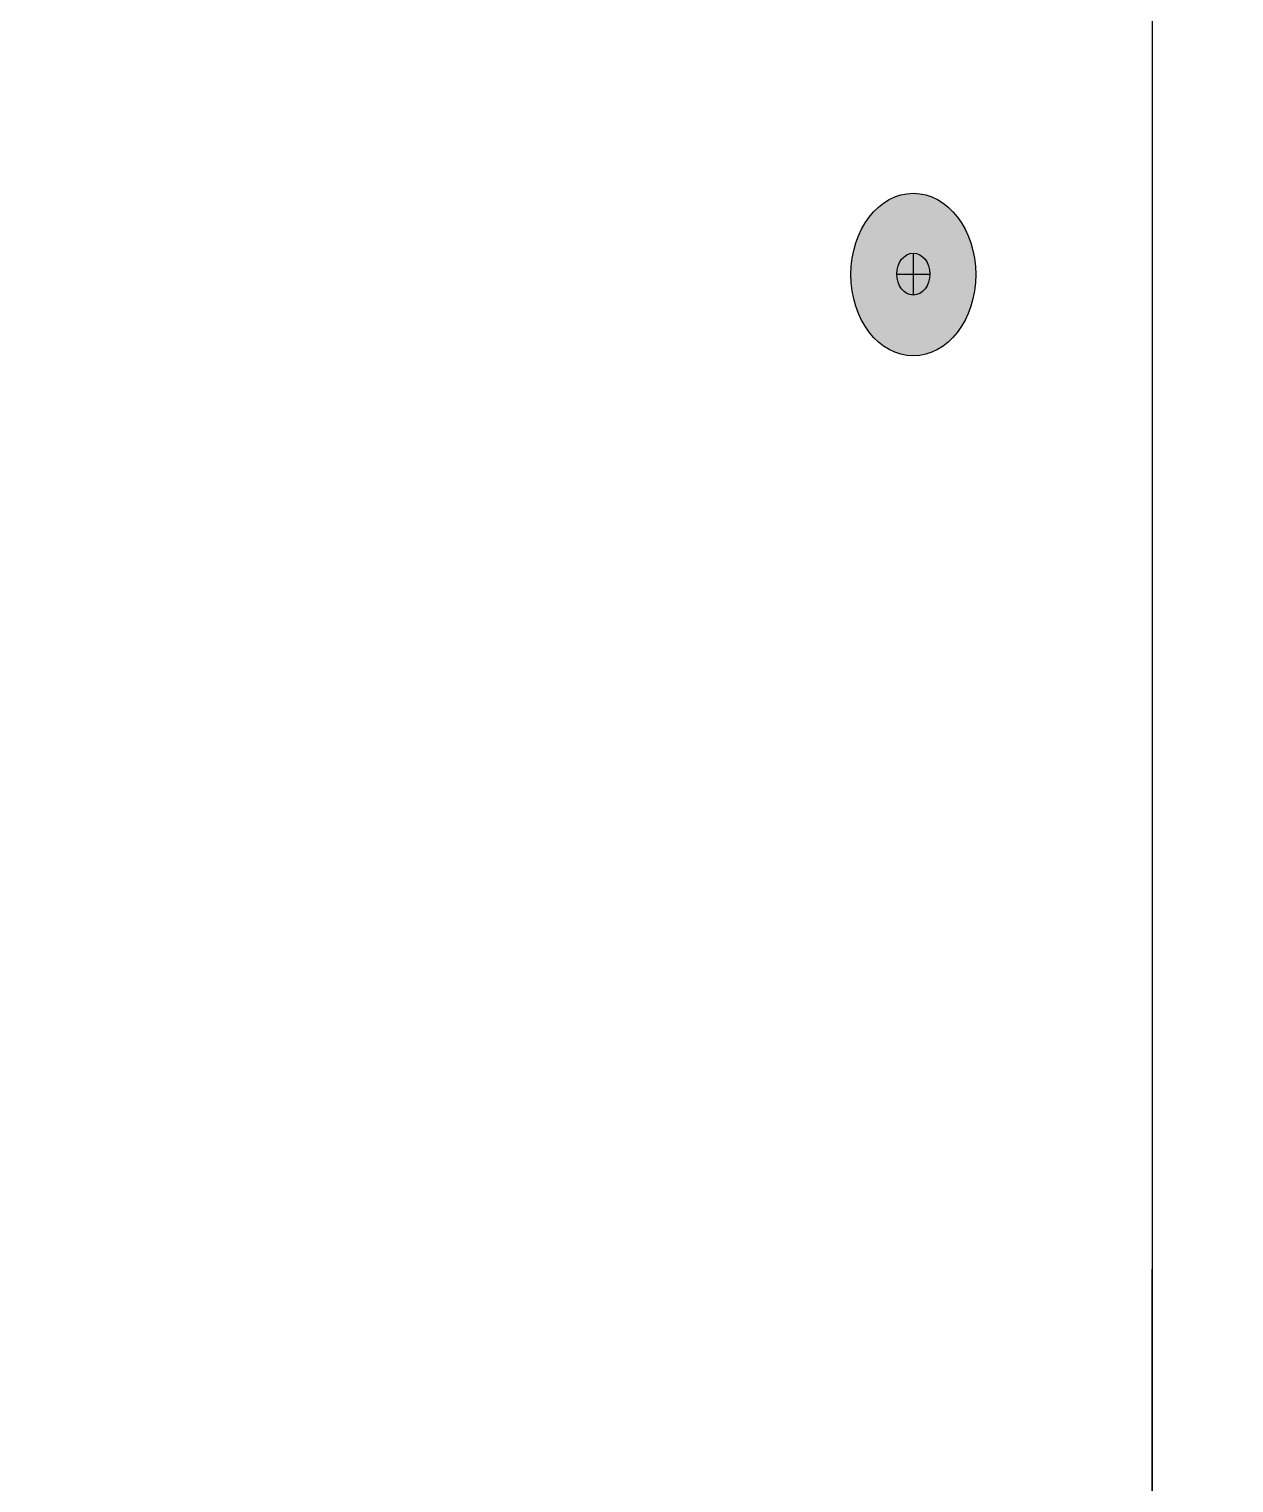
# Model space of a CAD drawing. Extents: x -1328 to 5679, y -4611 to 1603.
# Drawn here: x 583.6 to 654.5, y -1590.3 to -1504.8 of the extents above; entities that cross this region are included whole.
import ezdxf

# ---------------------------------------------------------------- set-up
doc = ezdxf.new("R2010")
doc.units = 0
doc.header["$MEASUREMENT"] = 0
doc.layers.add('G-ANNO-TTLB', color=7, linetype='Continuous', lineweight=0)
doc.layers.add('TYVEK', color=7, linetype='Continuous', lineweight=0)

# ---------------------------------------------------------------- blocks, each defined once
blk = doc.blocks.new('Block_87')
at = {"layer": 'TYVEK', "true_color": 0x003b71, "transparency": 33554687}
h = blk.add_hatch(color=156, dxfattribs=at)
h.dxf.hatch_style = 2
edge = h.paths.add_edge_path()
edge.add_ellipse((635.616, -1519.232), major_axis=(0, 4.781), ratio=0.766948, start_angle=0, end_angle=360)
at = {"layer": 'TYVEK', "color": 18, "lineweight": 25, "true_color": 0x080808}
for p, q in [((635.616, -1517.969), (635.616, -1520.436)), ((634.643, -1519.203), (636.589, -1519.203))]:
    blk.add_line(p, q, dxfattribs=at)
at = {"layer": 'TYVEK', "color": 18, "lineweight": 25, "true_color": 0x000000}
blk.add_ellipse((635.616, -1519.232), major_axis=(0, 4.781), ratio=0.766948, dxfattribs=at)
at = {"layer": 'TYVEK', "color": 18, "lineweight": 25, "true_color": 0x080808}
blk.add_ellipse((635.616, -1519.203), major_axis=(0, 1.234), ratio=0.788846, dxfattribs=at)

msp = doc.modelspace()

# ---------------------------------------------------------------- hatches: boundary and pattern name
at = {"layer": 'G-ANNO-TTLB', "true_color": 0xff00ff, "transparency": 33554687}
h = msp.add_hatch(color=6, dxfattribs=at)
edge = h.paths.add_edge_path()
edge.add_spline(control_points=[(1601.482, -3473.689), (1601.482, -3473.689), (-1328.036, -3473.689), (-1328.036, -3473.689), (-1328.036, -3473.689), (-1328.036, -1016.689), (-1328.036, -1016.689), (-1328.036, -1016.689), (1601.482, -1016.689), (1601.482, -1016.689), (1601.482, -1016.689), (1601.482, -3473.689), (1601.482, -3473.689)], knot_values=[0, 0, 0, 0, 1, 1, 1, 2, 2, 2, 3, 3, 3, 4, 4, 4, 4], degree=3, periodic=0)
edge = h.paths.add_edge_path()
edge.add_spline(control_points=[(-1319.036, -1025.689), (-1319.036, -1025.689), (-1319.036, -3464.689), (-1319.036, -3464.689), (-1319.036, -3464.689), (1592.482, -3464.689), (1592.482, -3464.689), (1592.482, -3464.689), (1592.482, -1025.689), (1592.482, -1025.689), (1592.482, -1025.689), (-1319.036, -1025.689), (-1319.036, -1025.689)], knot_values=[0, 0, 0, 0, 1, 1, 1, 2, 2, 2, 3, 3, 3, 4, 4, 4, 4], degree=3, periodic=0)
edge.add_line((-1319.036, -1025.689), (-1319.036, -1025.689))

# ---------------------------------------------------------------- linework, layer by layer
at = {"layer": 'G-ANNO-TTLB'}
for points in [[(1601.482, -3473.689), (1601.482, -3473.689), (-1328.036, -3473.689), (-1328.036, -3473.689), (-1328.036, -3473.689), (-1328.036, -1016.689), (-1328.036, -1016.689), (-1328.036, -1016.689), (1601.482, -1016.689), (1601.482, -1016.689), (1601.482, -1016.689), (1601.482, -3473.689), (1601.482, -3473.689)], [(-1319.036, -1025.689), (-1319.036, -1025.689), (-1319.036, -3464.689), (-1319.036, -3464.689), (-1319.036, -3464.689), (1592.482, -3464.689), (1592.482, -3464.689), (1592.482, -3464.689), (1592.482, -1025.689), (1592.482, -1025.689), (1592.482, -1025.689), (-1319.036, -1025.689), (-1319.036, -1025.689)]]:
    msp.add_open_spline(points, degree=3, knots=[0, 0, 0, 0, 1, 1, 1, 2, 2, 2, 3, 3, 3, 4, 4, 4, 4], dxfattribs=at)
at = {"layer": 'TYVEK', "color": 18, "lineweight": 25, "true_color": 0x000000}
msp.add_line((649.656, -1321.549), (649.656, -1745.973), dxfattribs=at)
at = {"layer": 'TYVEK', "color": 2, "lineweight": 25, "true_color": 0xffff00}
for p, q in [((649.656, -1407.989), (649.657, -1745.972)), ((649.657, -1745.972), (649.657, -1577.705))]:
    msp.add_line(p, q, dxfattribs=at)

# ---------------------------------------------------------------- block references
at = {"layer": 'TYVEK'}
msp.add_blockref('Block_87', (0, 0), dxfattribs=at)

doc.saveas('drawing.dxf')
